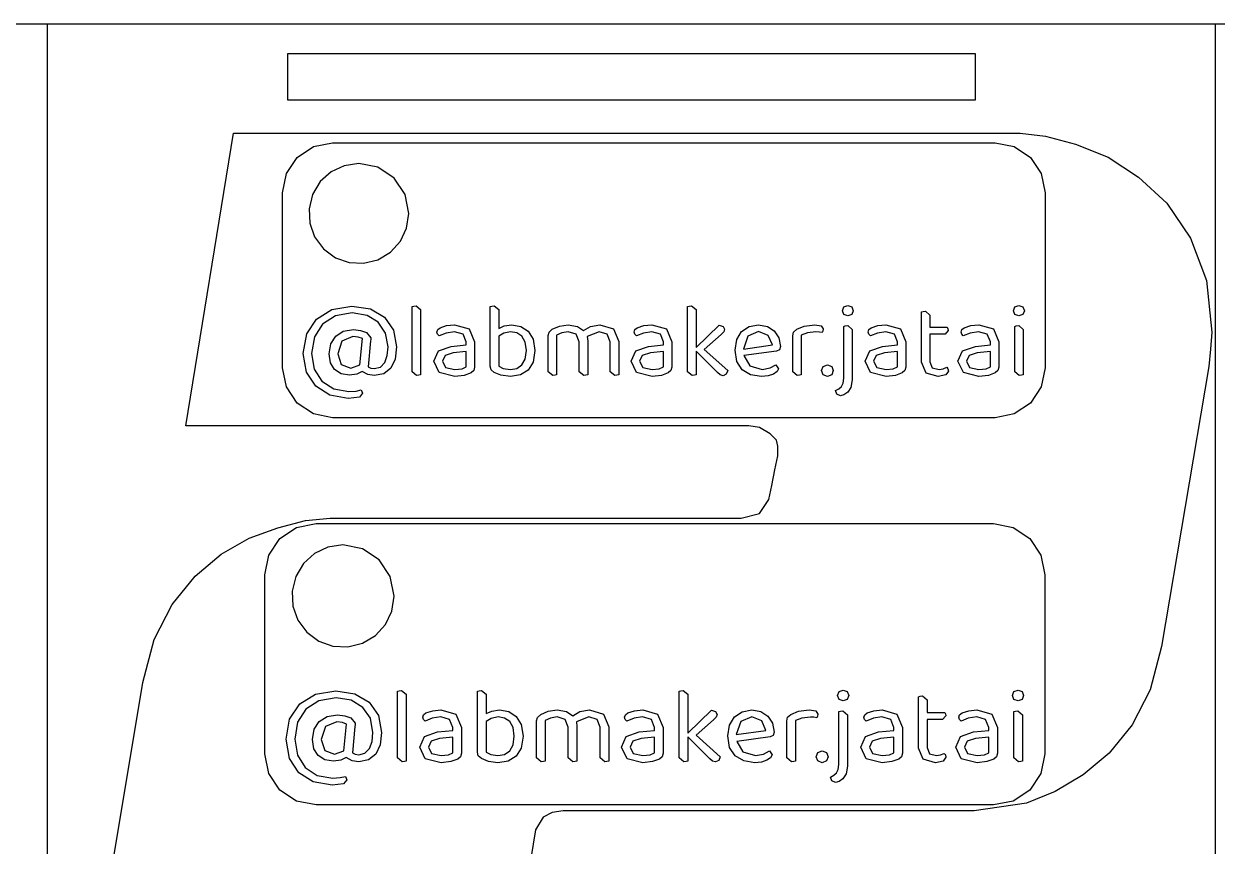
# Model space of a CAD drawing. Header units: millimetres. Extents: x 2 to 202, y 80 to 150.
# Drawn here: x 50.6 to 101.6, y 114.8 to 149.9 of the extents above; entities that cross this region are included whole.
import ezdxf

# ---------------------------------------------------------------- set-up
doc = ezdxf.new("R2010")
doc.units = ezdxf.units.MM
doc.layers.get('0').update_dxf_attribs({"linetype": 'CONTINUOUS', "lineweight": 25})
doc.layers.add('Layer 1', color=7, linetype='CONTINUOUS')

msp = doc.modelspace()

# ---------------------------------------------------------------- linework, layer by layer
at = {"color": 1, "linetype": 'CONTINUOUS'}
for points in [[(51.577374, 149.94823), (51.577375, 79.94823), (1.577375, 79.94823), (1.577375, 149.94823), (51.577374, 149.94823), (101.57737, 149.94823), (151.57737, 149.94823)], [(101.57737, 79.94823), (101.57737, 149.94823)]]:
    msp.add_lwpolyline(points, dxfattribs=at)
at = {"layer": 'Layer 1'}
for p, q in [((57.511536, 132.747639), (59.546103, 145.267602)), ((59.546103, 145.267602), (93.214901, 145.267602)), ((93.214901, 145.267602), (94.297815, 145.150435)), ((94.297815, 145.150435), (95.577623, 144.798937)), ((62.274171, 144.238759), (62.968301, 144.702562)), ((62.968301, 144.702562), (63.787083, 144.865427)), ((63.787083, 144.865427), (92.136518, 144.865427)), ((63.787083, 144.865427), (63.787083, 144.865427)), ((92.136518, 144.865427), (92.9553, 144.702562)), ((92.9553, 144.702562), (93.649429, 144.238759)), ((95.577623, 144.798937), (96.972287, 144.246585)), ((61.810369, 143.544629), (62.274171, 144.238759)), ((93.649429, 144.238759), (94.113232, 143.544629)), ((96.972287, 144.246585), (98.268503, 143.392952)), ((61.647503, 142.725847), (61.810369, 143.544629)), ((63.721793, 143.614831), (63.260644, 143.198284)), ((64.283107, 143.881471), (63.721793, 143.614831)), ((64.91048, 143.975416), (64.283107, 143.881471)), ((65.729262, 143.81255), (64.91048, 143.975416)), ((64.91048, 143.975416), (64.91048, 143.975416)), ((66.423391, 143.348747), (65.729262, 143.81255)), ((94.113232, 143.544629), (94.276098, 142.725847)), ((63.260644, 143.198284), (62.933766, 142.654617)), ((66.887194, 142.654617), (66.423391, 143.348747)), ((98.268503, 143.392952), (99.482679, 142.271516)), ((61.647503, 135.237317), (61.647503, 142.725847)), ((62.933766, 142.654617), (62.780473, 142.039049)), ((67.05006, 141.835836), (66.887194, 142.654617)), ((94.276098, 142.725847), (94.276098, 135.237317)), ((62.780473, 142.039049), (62.812011, 141.418424)), ((99.482679, 142.271516), (100.499967, 140.781844)), ((66.956116, 141.208462), (67.05006, 141.835836)), ((62.812011, 141.418424), (63.020377, 140.832972)), ((66.689476, 140.647149), (66.956116, 141.208462)), ((63.020377, 140.832972), (63.397568, 140.322924)), ((66.272928, 140.186), (66.689476, 140.647149)), ((100.499967, 140.781844), (101.189092, 138.974146)), ((63.397568, 140.322924), (63.907617, 139.945733)), ((63.907617, 139.945733), (64.493069, 139.737367)), ((65.729262, 139.859121), (66.272928, 140.186)), ((64.493069, 139.737367), (65.113694, 139.705829)), ((65.113694, 139.705829), (65.729262, 139.859121)), ((101.189092, 138.974146), (101.4188, 136.764742)), ((63.7573, 137.733565), (64.617764, 137.878479)), ((64.617764, 137.878479), (65.414832, 137.751677)), ((67.190149, 137.860368), (67.258081, 137.878447)), ((67.258081, 137.878447), (67.357678, 137.892033)), ((67.357678, 137.892033), (67.552412, 137.728997)), ((70.537094, 137.860293), (70.605026, 137.878372)), ((70.605026, 137.878372), (70.709223, 137.891958)), ((70.709223, 137.891958), (70.899432, 137.728922)), ((78.979064, 137.860368), (79.046995, 137.878447)), ((79.046995, 137.878447), (79.151193, 137.892033)), ((79.151193, 137.892033), (79.341401, 137.728997)), ((85.668054, 137.837688), (85.84014, 137.90562)), ((85.84014, 137.90562), (86.007712, 137.837688)), ((92.987065, 137.837688), (93.159162, 137.90562)), ((93.159162, 137.90562), (93.326723, 137.837688)), ((63.100631, 137.321439), (63.7573, 137.733565)), ((63.906782, 137.457271), (63.358803, 137.104026)), ((64.622332, 137.584073), (63.906782, 137.457271)), ((65.26089, 137.475382), (64.622332, 137.584073)), ((65.745472, 137.181008), (65.26089, 137.475382)), ((65.414832, 137.751677), (66.012631, 137.398432)), ((66.012631, 137.398432), (66.393048, 136.845918)), ((67.190149, 135.066108), (67.190149, 137.860368)), ((67.552412, 137.728997), (67.552412, 134.934738)), ((70.537094, 135.306062), (70.537094, 137.860293)), ((70.899432, 137.728922), (70.899432, 136.918268)), ((78.979064, 135.066108), (78.979064, 137.860368)), ((79.341401, 137.728997), (79.341401, 136.098637)), ((85.604615, 137.679177), (85.668054, 137.837688)), ((85.668054, 137.516141), (85.604615, 137.679177)), ((85.604615, 137.679177), (85.604615, 137.679177)), ((85.84014, 137.452703), (85.668054, 137.516141)), ((86.007712, 137.516141), (85.84014, 137.452703)), ((86.007712, 137.837688), (86.071151, 137.679177)), ((86.071151, 137.679177), (86.007712, 137.516141)), ((88.987858, 137.624832), (89.05579, 137.642911)), ((88.987858, 135.473666), (88.987858, 137.624832)), ((89.05579, 137.642911), (89.159988, 137.656498)), ((89.159988, 137.656498), (89.350196, 137.493462)), ((89.350196, 137.493462), (89.350196, 136.972656)), ((92.923626, 137.679177), (92.987065, 137.837688)), ((92.987065, 137.516141), (92.923626, 137.679177)), ((92.923626, 137.679177), (92.923626, 137.679177)), ((93.159162, 137.452703), (92.987065, 137.516141)), ((93.326723, 137.516141), (93.159162, 137.452703)), ((93.326723, 137.837688), (93.390162, 137.679177)), ((93.390162, 137.679177), (93.326723, 137.516141)), ((62.679454, 136.682882), (63.100631, 137.321439)), ((63.358803, 137.104026), (63.014619, 136.556037)), ((64.246333, 136.796034), (64.67657, 136.868458)), ((64.67657, 136.868458), (64.984531, 136.832192)), ((66.057958, 136.723609), (65.745472, 137.181008)), ((68.254622, 136.764411), (68.286288, 136.868608)), ((68.286288, 136.868608), (68.385885, 136.945633)), ((68.385885, 136.945633), (68.666673, 137.040737)), ((68.666673, 137.040737), (69.010857, 137.077003)), ((69.010857, 137.077003), (69.010931, 137.076853)), ((69.010931, 137.076853), (69.635903, 136.900231)), ((69.635903, 136.900231), (69.86687, 136.343191)), ((70.899432, 136.918268), (71.134925, 137.026958)), ((71.134925, 137.026958), (71.460997, 137.076811)), ((71.460997, 137.076853), (71.850475, 137.008922)), ((71.460997, 137.076811), (71.460997, 137.076853)), ((71.850475, 137.008922), (72.162961, 136.805127)), ((73.050705, 136.759982), (73.186568, 136.886784)), ((73.186568, 136.886784), (73.494518, 137.018122)), ((73.494518, 137.018122), (73.874935, 137.07696)), ((73.874935, 137.07696), (74.268939, 137.009029)), ((74.268939, 137.009029), (74.531615, 136.832406)), ((74.531615, 136.832406), (74.825978, 137.004503)), ((74.825978, 137.004503), (75.229043, 137.076928)), ((75.229043, 137.076928), (75.813255, 136.900306)), ((75.813255, 136.900306), (76.030637, 136.365903)), ((76.696517, 136.7644), (76.728183, 136.868597)), ((76.728183, 136.868597), (76.82778, 136.945622)), ((76.82778, 136.945622), (77.108557, 137.040727)), ((77.108557, 137.040727), (77.452741, 137.076992)), ((77.452741, 137.076992), (77.452816, 137.076853)), ((77.452816, 137.076853), (78.077787, 136.900231)), ((78.077787, 136.900231), (78.308755, 136.343191)), ((79.341401, 136.098637), (80.333204, 137.058731)), ((80.333204, 137.058731), (80.500765, 137.004386)), ((80.500765, 137.004386), (80.564203, 136.882109)), ((80.564203, 136.882109), (80.523444, 136.768893)), ((81.293212, 136.787047), (81.614759, 136.999893)), ((81.614759, 136.999893), (82.017813, 137.076918)), ((82.017813, 137.076918), (82.393705, 137.008986)), ((82.393705, 137.008986), (82.688068, 136.814252)), ((83.516909, 136.7644), (83.648248, 136.886677)), ((83.648248, 136.886677), (83.965258, 137.018015)), ((83.965258, 137.018015), (84.422669, 137.076853)), ((84.422669, 137.076853), (84.69439, 137.031566)), ((84.69439, 137.031566), (84.784964, 136.895706)), ((84.784964, 136.895706), (84.771377, 136.809695)), ((85.658961, 137.008954), (85.726892, 137.027033)), ((85.658961, 134.789856), (85.658961, 137.008954)), ((85.726892, 137.027033), (85.83109, 137.04062)), ((85.83109, 137.04062), (86.021299, 136.873058)), ((86.021299, 136.873058), (86.021299, 134.721893)), ((86.70988, 136.7644), (86.741545, 136.868597)), ((86.741545, 136.868597), (86.841143, 136.945622)), ((86.841143, 136.945622), (87.121931, 137.040727)), ((87.121931, 137.040727), (87.466114, 137.076992)), ((87.466114, 137.076992), (87.466189, 137.076853)), ((87.466189, 137.076853), (88.09116, 136.900231)), ((88.09116, 136.900231), (88.322128, 136.343191)), ((89.350196, 136.972656), (90.092909, 136.972656)), ((90.092909, 136.972656), (90.120081, 136.909217)), ((90.120081, 136.909217), (90.133668, 136.827699)), ((90.681881, 136.7644), (90.713547, 136.868597)), ((90.713547, 136.868597), (90.813145, 136.945622)), ((90.813145, 136.945622), (91.093932, 137.040727)), ((91.093932, 137.040727), (91.438116, 137.076992)), ((91.438116, 137.076992), (91.43818, 137.076853)), ((91.43818, 137.076853), (92.063152, 136.900231)), ((92.063152, 136.900231), (92.294119, 136.343191)), ((92.978004, 137.008954), (93.045936, 137.027033)), ((92.978004, 135.066108), (92.978004, 137.008954)), ((93.045936, 137.027033), (93.150133, 137.04062)), ((93.150133, 137.04062), (93.340342, 136.873058)), ((93.340342, 136.873058), (93.340267, 134.934738)), ((62.53453, 135.84959), (62.679454, 136.682882)), ((63.014619, 136.556037), (62.892342, 135.849558)), ((63.707415, 136.266167), (63.920261, 136.592239)), ((63.920261, 136.592239), (64.246333, 136.796034)), ((64.183001, 136.374857), (64.006379, 135.831404)), ((64.653998, 136.569591), (64.183001, 136.374857)), ((64.889491, 136.542418), (64.653998, 136.569591)), ((65.066113, 136.48358), (64.889491, 136.542418)), ((64.952897, 135.36045), (65.066113, 136.48358)), ((64.984531, 136.832192), (65.238135, 136.741581)), ((65.238135, 136.741581), (65.423819, 136.519664)), ((65.41526, 136.383801), (65.306142, 135.283457)), ((65.419539, 136.451732), (65.41526, 136.383801)), ((65.423819, 136.519664), (65.419539, 136.451732)), ((66.166649, 136.13486), (66.057958, 136.723609)), ((66.393048, 136.845918), (66.524386, 136.130378)), ((68.281795, 136.673799), (68.254622, 136.764411)), ((68.349726, 136.601375), (68.281795, 136.673799)), ((68.648626, 136.723652), (68.349726, 136.601375)), ((69.006396, 136.777997), (68.648626, 136.723652)), ((69.373227, 136.673799), (69.006396, 136.777997)), ((69.50909, 136.343202), (69.373227, 136.673799)), ((69.50909, 136.216389), (69.50909, 136.343202)), ((69.86687, 136.343191), (69.86687, 135.269871)), ((71.116813, 136.719116), (70.899432, 136.587777)), ((70.899432, 136.587777), (70.899432, 135.306137)), ((71.406651, 136.777954), (71.116813, 136.719116)), ((71.673853, 136.728177), (71.406651, 136.778029)), ((71.406651, 136.778029), (71.406651, 136.777954)), ((71.891234, 136.583252), (71.673853, 136.728177)), ((72.031623, 136.334173), (71.891234, 136.583252)), ((72.162961, 136.805127), (72.371281, 136.460932)), ((72.371281, 136.460932), (72.448306, 135.971824)), ((73.014439, 136.610532), (73.050705, 136.759982)), ((73.014439, 135.066215), (73.014439, 136.610532)), ((73.594083, 136.732809), (73.376702, 136.628611)), ((73.376702, 136.628611), (73.376702, 134.934845)), ((73.870335, 136.778061), (73.594083, 136.732809)), ((74.214518, 136.673863), (73.870335, 136.778061)), ((74.341331, 136.347791), (74.214518, 136.673863)), ((74.341331, 135.066151), (74.341331, 136.347791)), ((75.201763, 136.777986), (74.676422, 136.569666)), ((74.676422, 136.569666), (74.703594, 136.374932)), ((74.703594, 136.374932), (74.703594, 134.934781)), ((75.541422, 136.673789), (75.201763, 136.777986)), ((75.668224, 136.347717), (75.541422, 136.673789)), ((75.668363, 136.347824), (75.668224, 136.347717)), ((75.668363, 135.066183), (75.668363, 136.347824)), ((76.030637, 136.365903), (76.030637, 134.934813)), ((76.723689, 136.673789), (76.696517, 136.7644)), ((76.791621, 136.601364), (76.723689, 136.673789)), ((77.09052, 136.723641), (76.791621, 136.601364)), ((77.44829, 136.777986), (77.09052, 136.723641)), ((77.815121, 136.673789), (77.44829, 136.777986)), ((77.950985, 136.343191), (77.815121, 136.673789)), ((77.950985, 136.216389), (77.950985, 136.343191)), ((78.308755, 136.343191), (78.308755, 135.269871)), ((80.414754, 136.660202), (79.685617, 136.021645)), ((80.523444, 136.768893), (80.414754, 136.660202)), ((81.012467, 135.985454), (81.084892, 136.442864)), ((81.084892, 136.442864), (81.293212, 136.787047)), ((81.555888, 136.587745), (81.365679, 136.039767)), ((82.013298, 136.782479), (81.555888, 136.587745)), ((82.434475, 136.619443), (82.013298, 136.782479)), ((82.013298, 136.782479), (82.013298, 136.782479)), ((82.611097, 136.211853), (82.434475, 136.619443)), ((82.688068, 136.814252), (82.882813, 136.519878)), ((82.882813, 136.519878), (82.955238, 136.148522)), ((83.480644, 136.601364), (83.516909, 136.7644)), ((83.480644, 135.066108), (83.480644, 136.601364)), ((83.842939, 136.628044), (83.842917, 134.934738)), ((84.105604, 136.727642), (83.842939, 136.628044)), ((84.472435, 136.772894), (84.105604, 136.727642)), ((84.61736, 136.764336), (84.472435, 136.772894)), ((84.735111, 136.746256), (84.61736, 136.764336)), ((84.771377, 136.809695), (84.735111, 136.746256)), ((86.737052, 136.673789), (86.70988, 136.7644)), ((86.804984, 136.601364), (86.737052, 136.673789)), ((87.103883, 136.723641), (86.804984, 136.601364)), ((87.461664, 136.777986), (87.103883, 136.723641)), ((87.828495, 136.673789), (87.461664, 136.777986)), ((87.964358, 136.343191), (87.828495, 136.673789)), ((87.964358, 136.216389), (87.964358, 136.343191)), ((88.322128, 136.343191), (88.322128, 135.269871)), ((89.997804, 136.673714), (89.349982, 136.673714)), ((89.349982, 136.673714), (89.349982, 135.496239)), ((90.133668, 136.827699), (89.997804, 136.673714)), ((90.709054, 136.673789), (90.681881, 136.7644)), ((90.776986, 136.601364), (90.709054, 136.673789)), ((91.075885, 136.723641), (90.776986, 136.601364)), ((91.433655, 136.777986), (91.075885, 136.723641)), ((91.800486, 136.673789), (91.433655, 136.777986)), ((91.936349, 136.343191), (91.800486, 136.673789)), ((91.936349, 136.216389), (91.936349, 136.343191)), ((92.294119, 136.343191), (92.294119, 135.269871)), ((101.4188, 136.764742), (101.353157, 136.028273)), ((62.670393, 135.047997), (62.53453, 135.84959)), ((62.892342, 135.849558), (63.005558, 135.174767)), ((63.634991, 135.831404), (63.707415, 136.266167)), ((63.698429, 135.446461), (63.634991, 135.831404)), ((64.006379, 135.831436), (64.151303, 135.378562)), ((64.006379, 135.831404), (64.006379, 135.831436)), ((66.130383, 135.758979), (66.166649, 136.13486)), ((66.524386, 136.130378), (66.464379, 135.608433)), ((68.123284, 135.514382), (68.318029, 135.962731)), ((68.318029, 135.962731), (68.866007, 136.152951)), ((68.947279, 135.872302), (68.59856, 135.763611)), ((68.866007, 136.152951), (69.50909, 136.216389)), ((69.508844, 135.93114), (68.947279, 135.872302)), ((69.508844, 135.274471), (69.508844, 135.93114)), ((72.081475, 135.971867), (72.031623, 136.334173)), ((72.031623, 135.609562), (72.081475, 135.971867)), ((72.448306, 135.971824), (72.371281, 135.478191)), ((76.565179, 135.514393), (76.759923, 135.962742)), ((76.759923, 135.962742), (77.307902, 136.152951)), ((77.389163, 135.872302), (77.040444, 135.763611)), ((77.307902, 136.152951), (77.950985, 136.216389)), ((77.950728, 135.93114), (77.389163, 135.872302)), ((77.950728, 135.274471), (77.950728, 135.93114)), ((80.2562, 135.02981), (79.341391, 135.949156)), ((79.341391, 135.949156), (79.341391, 134.934706)), ((79.685617, 136.021645), (80.695531, 135.115896)), ((81.088326, 135.503141), (81.012467, 135.985454)), ((81.365679, 136.039767), (82.611097, 136.211853)), ((82.783173, 135.953756), (81.388327, 135.758979)), ((82.909986, 136.003608), (82.783173, 135.953756)), ((82.955238, 136.148522), (82.909986, 136.003608)), ((86.578552, 135.514393), (86.773286, 135.962742)), ((86.773286, 135.962742), (87.321265, 136.152951)), ((87.402537, 135.872302), (87.053828, 135.763611)), ((87.321265, 136.152951), (87.964358, 136.216389)), ((87.964112, 135.93114), (87.402537, 135.872302)), ((87.964112, 135.274471), (87.964112, 135.93114)), ((90.550543, 135.514393), (90.745277, 135.962742)), ((90.745277, 135.962742), (91.293266, 136.152951)), ((91.374528, 135.872302), (91.025808, 135.763611)), ((91.293266, 136.152951), (91.936349, 136.216389)), ((91.936093, 135.93114), (91.374528, 135.872302)), ((91.936093, 135.274471), (91.936093, 135.93114)), ((101.353157, 136.028273), (101.287514, 135.291804)), ((63.875052, 135.161148), (63.698429, 135.446461)), ((64.151303, 135.378562), (64.563419, 135.224587)), ((64.563419, 135.224587), (64.952897, 135.36045)), ((65.831484, 135.269871), (66.017156, 135.46008)), ((66.017156, 135.46008), (66.130383, 135.758979)), ((66.464379, 135.608433), (66.284358, 135.220094)), ((68.354252, 135.02981), (68.123284, 135.514382)), ((68.59856, 135.763611), (68.485344, 135.519057)), ((68.485344, 135.519057), (68.616671, 135.251867)), ((71.673853, 135.211033), (71.891234, 135.360482)), ((71.891234, 135.360482), (72.031623, 135.609562)), ((72.371281, 135.478191), (72.1539, 135.134008)), ((76.796146, 135.02981), (76.565179, 135.514393)), ((77.040444, 135.763611), (76.927228, 135.519057)), ((76.927228, 135.519057), (77.058566, 135.251867)), ((81.315902, 135.152162), (81.088326, 135.503141)), ((81.388327, 135.758979), (81.644202, 135.314024)), ((82.511457, 135.229144), (82.756011, 135.365008)), ((82.756011, 135.365008), (82.864701, 135.192921)), ((84.780406, 135.297044), (84.96609, 135.369469)), ((84.96609, 135.369469), (85.147237, 135.297044)), ((86.80952, 135.02981), (86.578552, 135.514393)), ((87.053828, 135.763611), (86.940601, 135.519057)), ((86.940601, 135.519057), (87.071939, 135.251867)), ((89.182592, 135.007206), (88.987858, 135.473666)), ((89.349982, 135.496239), (89.44958, 135.238098)), ((90.781511, 135.02981), (90.550543, 135.514393)), ((91.025808, 135.763611), (90.912592, 135.519057)), ((90.912592, 135.519057), (91.04392, 135.251867)), ((61.810369, 134.418536), (61.647503, 135.237317)), ((63.064397, 134.445673), (62.670393, 135.047997)), ((63.005558, 135.174767), (63.33163, 134.663011)), ((64.151303, 134.984526), (63.875052, 135.161148)), ((64.513609, 134.925688), (64.151303, 134.984526)), ((64.826095, 134.966447), (64.513609, 134.925688)), ((65.052527, 135.079662), (64.826095, 134.966447)), ((65.292555, 134.948324), (65.052527, 135.079662)), ((65.573343, 134.903072), (65.292555, 134.948324)), ((65.306142, 135.283457), (65.419358, 135.224619)), ((65.419358, 135.224619), (65.573343, 135.201939)), ((65.573343, 135.201939), (65.831484, 135.269871)), ((65.98659, 134.982328), (65.573343, 134.903072)), ((66.284358, 135.220094), (65.98659, 134.982328)), ((67.384883, 134.903072), (67.190149, 135.066108)), ((67.48448, 134.916659), (67.384883, 134.903072)), ((67.552412, 134.934738), (67.48448, 134.916659)), ((69.015457, 134.862249), (68.354252, 135.02981)), ((68.616671, 135.251867), (69.015211, 135.161255)), ((69.015211, 135.16118), (69.327696, 135.197446)), ((69.015211, 135.161255), (69.015211, 135.16118)), ((69.423047, 134.912101), (69.015457, 134.862249)), ((69.327696, 135.197446), (69.508844, 135.274471)), ((69.712885, 135.020792), (69.423047, 134.912101)), ((69.826111, 135.115896), (69.712885, 135.020792)), ((69.86687, 135.269871), (69.826111, 135.115896)), ((70.57336, 135.152087), (70.537094, 135.306062)), ((70.704698, 135.038871), (70.57336, 135.152087)), ((70.994536, 134.92112), (70.704698, 135.038871)), ((70.899432, 135.306137), (71.094166, 135.211033)), ((71.39759, 134.866774), (70.994536, 134.92112)), ((71.094166, 135.211033), (71.39759, 135.165781)), ((71.39759, 135.165781), (71.673853, 135.211033)), ((71.823302, 134.930213), (71.39759, 134.866774)), ((72.1539, 135.134008), (71.823302, 134.930213)), ((73.209173, 134.903179), (73.014439, 135.066215)), ((73.30877, 134.916766), (73.209173, 134.903179)), ((73.376702, 134.934845), (73.30877, 134.916766)), ((74.536065, 134.903115), (74.341331, 135.066151)), ((74.63117, 134.916701), (74.536065, 134.903115)), ((74.703594, 134.934781), (74.63117, 134.916701)), ((75.863108, 134.903147), (75.668363, 135.066183)), ((75.958212, 134.916733), (75.863108, 134.903147)), ((76.030637, 134.934813), (75.958212, 134.916733)), ((77.457351, 134.862249), (76.796146, 135.02981)), ((77.058566, 135.251867), (77.457095, 135.161255)), ((77.457095, 135.16118), (77.76958, 135.197446)), ((77.457095, 135.161255), (77.457095, 135.16118)), ((77.864941, 134.912101), (77.457351, 134.862249)), ((77.76958, 135.197446), (77.950728, 135.274471)), ((78.15478, 135.020792), (77.864941, 134.912101)), ((78.267996, 135.115896), (78.15478, 135.020792)), ((78.308755, 135.269871), (78.267996, 135.115896)), ((79.173797, 134.903072), (78.979064, 135.066108)), ((79.273395, 134.916659), (79.173797, 134.903072)), ((79.341327, 134.934738), (79.273395, 134.916659)), ((79.341391, 134.934706), (79.341327, 134.934738)), ((80.369416, 134.930213), (80.2562, 135.02981)), ((80.496229, 134.898547), (80.369416, 134.930213)), ((80.632092, 134.957385), (80.496229, 134.898547)), ((80.695531, 135.115896), (80.632092, 134.957385)), ((81.6782, 134.938177), (81.315902, 135.152162)), ((81.644202, 135.314024), (82.167273, 135.165706)), ((82.149194, 134.866849), (81.6782, 134.938177)), ((82.425446, 134.894022), (82.149194, 134.866849)), ((82.167273, 135.165706), (82.511457, 135.229144)), ((82.651888, 134.966447), (82.425446, 134.894022)), ((82.805863, 135.070644), (82.651888, 134.966447)), ((82.864701, 135.192921), (82.805863, 135.070644)), ((83.675388, 134.903072), (83.480644, 135.066108)), ((83.774986, 134.916659), (83.675388, 134.903072)), ((83.842917, 134.934738), (83.774986, 134.916659)), ((84.716968, 135.115896), (84.780406, 135.297044)), ((84.780406, 134.939274), (84.716968, 135.115896)), ((84.716968, 135.115896), (84.716968, 135.115896)), ((84.96609, 134.866849), (84.780406, 134.939274)), ((85.147237, 134.939274), (84.96609, 134.866849)), ((85.147237, 135.297044), (85.210676, 135.115896)), ((85.210676, 135.115896), (85.147237, 134.939274)), ((87.470714, 134.862249), (86.80952, 135.02981)), ((87.071939, 135.251867), (87.470468, 135.161255)), ((87.470468, 135.16118), (87.782954, 135.197446)), ((87.470468, 135.161255), (87.470468, 135.16118)), ((87.878304, 134.912101), (87.470714, 134.862249)), ((87.782954, 135.197446), (87.964112, 135.274471)), ((88.168153, 135.020792), (87.878304, 134.912101)), ((88.281369, 135.115896), (88.168153, 135.020792)), ((88.322128, 135.269871), (88.281369, 135.115896)), ((89.698873, 134.866806), (89.182592, 135.007206)), ((89.44958, 135.238098), (89.739418, 135.165674)), ((90.024806, 134.930213), (89.698734, 134.866774)), ((89.698734, 134.866774), (89.698873, 134.866806)), ((89.739418, 135.165674), (89.911515, 135.192846)), ((89.911515, 135.192846), (90.070026, 135.256285)), ((90.142558, 135.093249), (90.024806, 134.930213)), ((90.070026, 135.256285), (90.119878, 135.188353)), ((90.119878, 135.188353), (90.142558, 135.093249)), ((91.442716, 134.862249), (90.781511, 135.02981)), ((91.04392, 135.251867), (91.442459, 135.161255)), ((91.442459, 135.16118), (91.754945, 135.197446)), ((91.442459, 135.161255), (91.442459, 135.16118)), ((91.850306, 134.912101), (91.442716, 134.862249)), ((91.754945, 135.197446), (91.936093, 135.274471)), ((92.140144, 135.020792), (91.850306, 134.912101)), ((92.25336, 135.115896), (92.140144, 135.020792)), ((92.294119, 135.269871), (92.25336, 135.115896)), ((93.172738, 134.903072), (92.978004, 135.066108)), ((93.272335, 134.916659), (93.172738, 134.903072)), ((93.340267, 134.934738), (93.272335, 134.916659)), ((94.276098, 135.237317), (94.113232, 134.418536)), ((101.287514, 135.291804), (99.252948, 123.307459)), ((62.274171, 133.724406), (61.810369, 134.418536)), ((63.671257, 134.06072), (63.064397, 134.445673)), ((63.33163, 134.663011), (63.834325, 134.336939)), ((63.834325, 134.336939), (64.486469, 134.219198)), ((85.310241, 134.264482), (85.455166, 134.341507)), ((85.455166, 134.341507), (85.563856, 134.436612)), ((85.563856, 134.436612), (85.631788, 134.577)), ((85.631788, 134.577), (85.658961, 134.789856)), ((85.966953, 134.395821), (85.83109, 134.18749)), ((86.021299, 134.721893), (85.966953, 134.395821)), ((94.113232, 134.418536), (93.649429, 133.724406)), ((64.459264, 133.924856), (63.671257, 134.06072)), ((64.934786, 133.983695), (64.459264, 133.924856)), ((64.486469, 134.219198), (64.789893, 134.241878)), ((64.789893, 134.241878), (65.01181, 134.28713)), ((65.070649, 134.146731), (64.934786, 133.983695)), ((65.01181, 134.28713), (65.070649, 134.146731)), ((85.360093, 134.11054), (85.310241, 134.264515)), ((85.310241, 134.264515), (85.310241, 134.264482)), ((85.518604, 134.042608), (85.360093, 134.11054)), ((85.668054, 134.074274), (85.518604, 134.042608)), ((85.83109, 134.18749), (85.668054, 134.074274)), ((62.968301, 133.260603), (62.274171, 133.724406)), ((93.649429, 133.724406), (92.9553, 133.260603)), ((63.787083, 133.097737), (62.968301, 133.260603)), ((92.136518, 133.097737), (63.787083, 133.097737)), ((92.9553, 133.260603), (92.136518, 133.097737)), ((81.598179, 132.747639), (57.511536, 132.747639)), ((82.057598, 132.680675), (81.598179, 132.747639)), ((82.517015, 132.412861), (82.057598, 132.680675)), ((82.779541, 132.145057), (82.517015, 132.412861)), ((82.845174, 131.877253), (82.779541, 132.145057)), ((82.845174, 131.475541), (82.845174, 131.877253)), ((82.713912, 130.872979), (82.845174, 131.475541)), ((82.582648, 130.203464), (82.713912, 130.872979)), ((82.451386, 129.600892), (82.582648, 130.203464)), ((82.0576, 128.99833), (82.451386, 129.600892)), ((61.449407, 128.395768), (62.630768, 128.697052)), ((62.630768, 128.697052), (63.680867, 128.79748)), ((63.680867, 128.79748), (81.270025, 128.79748)), ((81.270025, 128.79748), (82.0576, 128.99833)), ((60.218822, 127.943844), (61.449407, 128.395768)), ((61.534134, 127.928828), (62.24407, 128.403192)), ((62.24407, 128.403192), (63.081496, 128.569766)), ((63.081496, 128.569766), (92.076471, 128.569766)), ((63.081496, 128.569766), (63.081496, 128.569766)), ((92.076471, 128.569766), (92.913897, 128.403192)), ((92.913897, 128.403192), (93.623833, 127.928828)), ((59.021053, 127.257588), (60.218822, 127.943844)), ((61.05977, 127.218892), (61.534134, 127.928828)), ((64.230474, 127.659488), (63.588815, 127.563405)), ((65.0679, 127.492914), (64.230474, 127.659488)), ((64.230474, 127.659488), (64.230474, 127.659488)), ((93.623833, 127.928828), (94.098196, 127.218892)), ((57.905323, 126.320263), (59.021053, 127.257588)), ((60.893196, 126.381466), (61.05977, 127.218892)), ((63.014719, 127.290693), (62.54307, 126.86466)), ((63.588815, 127.563405), (63.014719, 127.290693)), ((65.777835, 127.01855), (65.0679, 127.492914)), ((94.098196, 127.218892), (94.264771, 126.381466)), ((62.54307, 126.86466), (62.208748, 126.308614)), ((66.252199, 126.308614), (65.777835, 127.01855)), ((56.920855, 125.115135), (57.905323, 126.320263)), ((60.893196, 118.722416), (60.893196, 126.381466)), ((62.208748, 126.308614), (62.051965, 125.679029)), ((66.418774, 125.471188), (66.252199, 126.308614)), ((94.264771, 126.381466), (94.264771, 118.722416)), ((62.051965, 125.679029), (62.084221, 125.044272)), ((56.149689, 123.608725), (56.920855, 125.115135)), ((66.32269, 124.829529), (66.418774, 125.471188)), ((62.084221, 125.044272), (62.297332, 124.445489)), ((66.049979, 124.255434), (66.32269, 124.829529)), ((62.297332, 124.445489), (62.683112, 123.923826)), ((65.623946, 123.783784), (66.049979, 124.255434)), ((55.673863, 121.767558), (56.149689, 123.608725)), ((62.683112, 123.923826), (63.204774, 123.538046)), ((65.0679, 123.449463), (65.623946, 123.783784)), ((63.204774, 123.538046), (63.803557, 123.324936)), ((63.803557, 123.324936), (64.438315, 123.29268)), ((64.438315, 123.29268), (65.0679, 123.449463)), ((99.252948, 123.307459), (98.777124, 121.466292)), ((51.735992, 98.267524), (55.673863, 121.767558)), ((62.379413, 120.853995), (63.051035, 121.275506)), ((63.051035, 121.275506), (63.931092, 121.423719)), ((63.935764, 121.122609), (63.20392, 120.99292)), ((63.931092, 121.423719), (64.746311, 121.29403)), ((64.588862, 121.011444), (63.935764, 121.122609)), ((64.746311, 121.29403), (65.357722, 120.932741)), ((66.562053, 121.405195), (66.631531, 121.423687)), ((66.562053, 118.547308), (66.562053, 121.405195)), ((66.631531, 121.423687), (66.733396, 121.437582)), ((66.733396, 121.437582), (66.932565, 121.270834)), ((66.932565, 121.270834), (66.932565, 118.412947)), ((69.98521, 121.405119), (70.054689, 121.42361)), ((69.98521, 118.792726), (69.98521, 121.405119)), ((70.054689, 121.42361), (70.161259, 121.437506)), ((70.161259, 121.437506), (70.355799, 121.270757)), ((70.355799, 121.270757), (70.355799, 120.441643)), ((78.61941, 121.405195), (78.688889, 121.423687)), ((78.61941, 118.547308), (78.61941, 121.405195)), ((78.688889, 121.423687), (78.795459, 121.437582)), ((78.795459, 121.437582), (78.989999, 121.270834)), ((78.989999, 121.270834), (78.989999, 119.603349)), ((85.395832, 121.219879), (85.460715, 121.381999)), ((85.460715, 121.053131), (85.395832, 121.219879)), ((85.395832, 121.219879), (85.395832, 121.219879)), ((85.460715, 121.381999), (85.63672, 121.451478)), ((85.63672, 120.988248), (85.460715, 121.053131)), ((85.63672, 121.451478), (85.808107, 121.381999)), ((85.808107, 121.053131), (85.63672, 120.988248)), ((85.808107, 121.381999), (85.87299, 121.219879)), ((85.87299, 121.219879), (85.808107, 121.053131)), ((88.856114, 121.164296), (88.925592, 121.182788)), ((88.856114, 118.964147), (88.856114, 121.164296)), ((88.925592, 121.182788), (89.032163, 121.196683)), ((89.032163, 121.196683), (89.226702, 121.029935)), ((89.226702, 121.029935), (89.226702, 120.49727)), ((92.881503, 121.219879), (92.946386, 121.381999)), ((92.946386, 121.053131), (92.881503, 121.219879)), ((92.881503, 121.219879), (92.881503, 121.219879)), ((92.946386, 121.381999), (93.122402, 121.451478)), ((93.122402, 120.988248), (92.946386, 121.053131)), ((93.122402, 121.451478), (93.293778, 121.381999)), ((93.293778, 121.053131), (93.122402, 120.988248)), ((93.293778, 121.381999), (93.358661, 121.219879)), ((93.358661, 121.219879), (93.293778, 121.053131)), ((98.777124, 121.466292), (98.005958, 119.959882)), ((61.948646, 120.200897), (62.379413, 120.853995)), ((62.643464, 120.631631), (62.291443, 120.071164)), ((63.20392, 120.99292), (62.643464, 120.631631)), ((65.08448, 120.710366), (64.588862, 121.011444)), ((65.404081, 120.242552), (65.08448, 120.710366)), ((65.357722, 120.932741), (65.746801, 120.367646)), ((67.785017, 120.469632), (68.072198, 120.566901)), ((68.072198, 120.566901), (68.424219, 120.603993)), ((68.424219, 120.603993), (68.424296, 120.60384)), ((68.424296, 120.60384), (69.063498, 120.423196)), ((70.355799, 120.441643), (70.596654, 120.552809)), ((70.596654, 120.552809), (70.930151, 120.603796)), ((70.930151, 120.60384), (71.328498, 120.534361)), ((70.930151, 120.603796), (70.930151, 120.60384)), ((71.328498, 120.534361), (71.648099, 120.325926)), ((72.695015, 120.409442), (73.009977, 120.543771)), ((73.009977, 120.543771), (73.399057, 120.603949)), ((73.399057, 120.603949), (73.802032, 120.534471)), ((73.802032, 120.534471), (74.07069, 120.353827)), ((74.07069, 120.353827), (74.371756, 120.529843)), ((74.371756, 120.529843), (74.783999, 120.603917)), ((74.783999, 120.603917), (75.381514, 120.423272)), ((76.41914, 120.469621), (76.706311, 120.566891)), ((76.706311, 120.566891), (77.058332, 120.603982)), ((77.058332, 120.603982), (77.058409, 120.60384)), ((77.058409, 120.60384), (77.697611, 120.423196)), ((78.989999, 119.603349), (80.004386, 120.585305)), ((80.004386, 120.585305), (80.175762, 120.529722)), ((80.175762, 120.529722), (80.240645, 120.404661)), ((80.986254, 120.307435), (81.315123, 120.525127)), ((81.315123, 120.525127), (81.727355, 120.603906)), ((81.727355, 120.603906), (82.111806, 120.534427)), ((82.111806, 120.534427), (82.412872, 120.335259)), ((83.394916, 120.409333), (83.719145, 120.543662)), ((83.719145, 120.543662), (84.186971, 120.60384)), ((84.186971, 120.60384), (84.46488, 120.557522)), ((84.46488, 120.557522), (84.557516, 120.418568)), ((85.451414, 120.534394), (85.520893, 120.552885)), ((85.451414, 118.264766), (85.451414, 120.534394)), ((85.520893, 120.552885), (85.627463, 120.566781)), ((85.627463, 120.566781), (85.822003, 120.395404)), ((86.660516, 120.469621), (86.947697, 120.566891)), ((86.947697, 120.566891), (87.299718, 120.603982)), ((87.299718, 120.603982), (87.299795, 120.60384)), ((87.299795, 120.60384), (87.938997, 120.423196)), ((90.722963, 120.469621), (91.010145, 120.566891)), ((91.010145, 120.566891), (91.362166, 120.603982)), ((91.362166, 120.603982), (91.362232, 120.60384)), ((91.362232, 120.60384), (92.001434, 120.423196)), ((92.937118, 120.534394), (93.006597, 120.552885)), ((92.937118, 118.547308), (92.937118, 120.534394)), ((93.006597, 120.552885), (93.113167, 120.566781)), ((93.113167, 120.566781), (93.307707, 120.395404)), ((61.800421, 119.348631), (61.948646, 120.200897)), ((62.291443, 120.071164), (62.166382, 119.348598)), ((63.000014, 119.774693), (63.217706, 120.10819)), ((63.217706, 120.10819), (63.551203, 120.316626)), ((63.968151, 120.085027), (63.48643, 119.885859)), ((63.551203, 120.316626), (63.991238, 120.3907)), ((64.209006, 120.057235), (63.968151, 120.085027)), ((63.991238, 120.3907), (64.306211, 120.353608)), ((64.389651, 119.997057), (64.209006, 120.057235)), ((64.306211, 120.353608), (64.56559, 120.260933)), ((64.56559, 120.260933), (64.755501, 120.033963)), ((64.755501, 120.033963), (64.751125, 119.964484)), ((65.515246, 119.640397), (65.404081, 120.242552)), ((65.746801, 120.367646), (65.88113, 119.635813)), ((67.650765, 120.284283), (67.683151, 120.390853)), ((67.678556, 120.191608), (67.650765, 120.284283)), ((67.748035, 120.117534), (67.678556, 120.191608)), ((67.683151, 120.390853), (67.785017, 120.469632)), ((68.05374, 120.242595), (67.748035, 120.117534)), ((68.419657, 120.298178), (68.05374, 120.242595)), ((68.794841, 120.191608), (68.419657, 120.298178)), ((68.933798, 119.853483), (68.794841, 120.191608)), ((69.063498, 120.423196), (69.299725, 119.853472)), ((70.57813, 120.237956), (70.355799, 120.103627)), ((70.355799, 120.103627), (70.355799, 118.792803)), ((70.874568, 120.298134), (70.57813, 120.237956)), ((71.147854, 120.247224), (70.874568, 120.298211)), ((70.874568, 120.298211), (70.874568, 120.298134)), ((71.370185, 120.098999), (71.147854, 120.247224)), ((71.513771, 119.844248), (71.370185, 120.098999)), ((71.648099, 120.325926), (71.861163, 119.973894)), ((72.518966, 120.1269), (72.556058, 120.279753)), ((72.518966, 118.547418), (72.518966, 120.1269)), ((72.556058, 120.279753), (72.695015, 120.409442)), ((73.11181, 120.251961), (72.889478, 120.145391)), ((72.889478, 120.145391), (72.889478, 118.413056)), ((73.394352, 120.298244), (73.11181, 120.251961)), ((73.746373, 120.191674), (73.394352, 120.298244)), ((73.876073, 119.858177), (73.746373, 120.191674)), ((74.756098, 120.298167), (74.218794, 120.085103)), ((74.218794, 120.085103), (74.246585, 119.885935)), ((75.103491, 120.191597), (74.756098, 120.298167)), ((75.23318, 119.8581), (75.103491, 120.191597)), ((75.381514, 120.423272), (75.603846, 119.876701)), ((76.284888, 120.284272), (76.317275, 120.390842)), ((76.31268, 120.191597), (76.284888, 120.284272)), ((76.382158, 120.117523), (76.31268, 120.191597)), ((76.317275, 120.390842), (76.41914, 120.469621)), ((76.687864, 120.242584), (76.382158, 120.117523)), ((77.05378, 120.298167), (76.687864, 120.242584)), ((77.428964, 120.191597), (77.05378, 120.298167)), ((77.567921, 119.853472), (77.428964, 120.191597)), ((77.697611, 120.423196), (77.933838, 119.853472)), ((80.087793, 120.177701), (79.342053, 119.524603)), ((80.198958, 120.288867), (80.087793, 120.177701)), ((80.240645, 120.404661), (80.198958, 120.288867)), ((80.77319, 119.955414), (80.986254, 120.307435)), ((81.254911, 120.103595), (81.060372, 119.543138)), ((81.722737, 120.302763), (81.254911, 120.103595)), ((82.153504, 120.136014), (81.722737, 120.302763)), ((81.722737, 120.302763), (81.722737, 120.302763)), ((82.334148, 119.719143), (82.153504, 120.136014)), ((82.412872, 120.335259), (82.612051, 120.034182)), ((82.612051, 120.034182), (82.686125, 119.654369)), ((83.223495, 120.117523), (83.260587, 120.284272)), ((83.223495, 118.547308), (83.223495, 120.117523)), ((83.260587, 120.284272), (83.394916, 120.409333)), ((83.59404, 120.144811), (83.594018, 118.412947)), ((83.862687, 120.246677), (83.59404, 120.144811)), ((84.237871, 120.292959), (83.862687, 120.246677)), ((84.386095, 120.284206), (84.237871, 120.292959)), ((84.506528, 120.265715), (84.386095, 120.284206)), ((84.54362, 120.330598), (84.506528, 120.265715)), ((84.557516, 120.418568), (84.54362, 120.330598)), ((85.822003, 120.395404), (85.822003, 118.195255)), ((86.526264, 120.284272), (86.55865, 120.390842)), ((86.554055, 120.191597), (86.526264, 120.284272)), ((86.623534, 120.117523), (86.554055, 120.191597)), ((86.55865, 120.390842), (86.660516, 120.469621)), ((86.929239, 120.242584), (86.623534, 120.117523)), ((87.295167, 120.298167), (86.929239, 120.242584)), ((87.670351, 120.191597), (87.295167, 120.298167)), ((87.809308, 119.853472), (87.670351, 120.191597)), ((87.938997, 120.423196), (88.175224, 119.853472)), ((89.889057, 120.19152), (89.226484, 120.19152)), ((89.226484, 120.19152), (89.226484, 118.987233)), ((89.226702, 120.49727), (89.986327, 120.49727)), ((90.028014, 120.349012), (89.889057, 120.19152)), ((89.986327, 120.49727), (90.014118, 120.432387)), ((90.014118, 120.432387), (90.028014, 120.349012)), ((90.588711, 120.284272), (90.621098, 120.390842)), ((90.616503, 120.191597), (90.588711, 120.284272)), ((90.685981, 120.117523), (90.616503, 120.191597)), ((90.621098, 120.390842), (90.722963, 120.469621)), ((90.991687, 120.242584), (90.685981, 120.117523)), ((91.357603, 120.298167), (90.991687, 120.242584)), ((91.732787, 120.191597), (91.357603, 120.298167)), ((91.871744, 119.853472), (91.732787, 120.191597)), ((92.001434, 120.423196), (92.237661, 119.853472)), ((93.307707, 120.395404), (93.30763, 118.412947)), ((62.92594, 119.330031), (63.000014, 119.774693)), ((63.48643, 119.885859), (63.305786, 119.330031)), ((64.273857, 118.848353), (64.389651, 119.997057)), ((64.746748, 119.895006), (64.635145, 118.769607)), ((64.751125, 119.964484), (64.746748, 119.895006)), ((65.478155, 119.255957), (65.515246, 119.640397)), ((65.88113, 119.635813), (65.819757, 119.101982)), ((67.715615, 119.464348), (68.276071, 119.658899)), ((68.276071, 119.658899), (68.933798, 119.723782)), ((68.933798, 119.723782), (68.933798, 119.853483)), ((69.299725, 119.853472), (69.299725, 118.755711)), ((71.564758, 119.473692), (71.513771, 119.844248)), ((71.861163, 119.973894), (71.939942, 119.473649)), ((73.876073, 118.547352), (73.876073, 119.858177)), ((74.246585, 119.885935), (74.246585, 118.412991)), ((75.233323, 119.85821), (75.23318, 119.8581)), ((75.233323, 118.547385), (75.233323, 119.85821)), ((75.603846, 119.876701), (75.603846, 118.413023)), ((76.349739, 119.464359), (76.910195, 119.658899)), ((76.910195, 119.658899), (77.567921, 119.723782)), ((77.567921, 119.723782), (77.567921, 119.853472)), ((77.933838, 119.853472), (77.933838, 118.755711)), ((79.342053, 119.524603), (80.374963, 118.59823)), ((80.699116, 119.487588), (80.77319, 119.955414)), ((81.060372, 119.543138), (82.334148, 119.719143)), ((82.639843, 119.506156), (82.510142, 119.455168)), ((82.686125, 119.654369), (82.639843, 119.506156)), ((86.591114, 119.464359), (87.15157, 119.658899)), ((87.15157, 119.658899), (87.809308, 119.723782)), ((87.809308, 119.723782), (87.809308, 119.853472)), ((88.175224, 119.853472), (88.175224, 118.755711)), ((90.653551, 119.464359), (91.214018, 119.658899)), ((91.214018, 119.658899), (91.871744, 119.723782)), ((91.871744, 119.723782), (91.871744, 119.853472)), ((92.237661, 119.853472), (92.237661, 118.755711)), ((98.005958, 119.959882), (97.02149, 118.754748)), ((61.939378, 118.528784), (61.800421, 119.348631)), ((62.166382, 119.348598), (62.282175, 118.658441)), ((62.990824, 118.936323), (62.92594, 119.330031)), ((63.305786, 119.330063), (63.45401, 118.866877)), ((63.305786, 119.330031), (63.305786, 119.330063)), ((65.36235, 118.950251), (65.478155, 119.255957)), ((65.819757, 119.101982), (65.635636, 118.7048)), ((67.516436, 119.00579), (67.715615, 119.464348)), ((67.752663, 118.510184), (67.516436, 119.00579)), ((68.002534, 119.260694), (67.88674, 119.010572)), ((67.88674, 119.010572), (68.021058, 118.737297)), ((68.359194, 119.37186), (68.002534, 119.260694)), ((68.933546, 119.432038), (68.359194, 119.37186)), ((68.933546, 118.760416), (68.933546, 119.432038)), ((71.370185, 118.848386), (71.513771, 119.103137)), ((71.513771, 119.103137), (71.564758, 119.473692)), ((71.939942, 119.473649), (71.861163, 118.968775)), ((76.150559, 119.005801), (76.349739, 119.464359)), ((76.386786, 118.510184), (76.150559, 119.005801)), ((76.636647, 119.260694), (76.520853, 119.010572)), ((76.520853, 119.010572), (76.655181, 118.737297)), ((76.993307, 119.37186), (76.636647, 119.260694)), ((77.567659, 119.432038), (76.993307, 119.37186)), ((77.567659, 118.760416), (77.567659, 119.432038)), ((79.925629, 118.510184), (78.989988, 119.450464)), ((78.989988, 119.450464), (78.989988, 118.412914)), ((80.776702, 118.994293), (80.699116, 119.487588)), ((81.009461, 118.635322), (80.776702, 118.994293)), ((82.510142, 119.455168), (81.083535, 119.255957)), ((81.083535, 119.255957), (81.345236, 118.800869)), ((86.391946, 119.005801), (86.591114, 119.464359)), ((86.628173, 118.510184), (86.391946, 119.005801)), ((86.878044, 119.260694), (86.762239, 119.010572)), ((86.762239, 119.010572), (86.896568, 118.737297)), ((87.234693, 119.37186), (86.878044, 119.260694)), ((87.809056, 119.432038), (87.234693, 119.37186)), ((87.809056, 118.760416), (87.809056, 119.432038)), ((89.226484, 118.987233), (89.328349, 118.723215)), ((90.454382, 119.005801), (90.653551, 119.464359)), ((90.690609, 118.510184), (90.454382, 119.005801)), ((90.94047, 119.260694), (90.824676, 119.010572)), ((90.824676, 119.010572), (90.958993, 118.737297)), ((91.29713, 119.37186), (90.94047, 119.260694)), ((91.871482, 119.432038), (91.29713, 119.37186)), ((91.871482, 118.760416), (91.871482, 119.432038)), ((61.05977, 117.88499), (60.893196, 118.722416)), ((62.342354, 117.912745), (61.939378, 118.528784)), ((62.282175, 118.658441), (62.615672, 118.135033)), ((63.171468, 118.644513), (62.990824, 118.936323)), ((63.45401, 118.463869), (63.171468, 118.644513)), ((63.45401, 118.866877), (63.875509, 118.709396)), ((63.875509, 118.709396), (64.273857, 118.848353)), ((64.375755, 118.561171), (64.144167, 118.445377)), ((64.621249, 118.426843), (64.375755, 118.561171)), ((64.635145, 118.769607), (64.750939, 118.709429)), ((64.750939, 118.709429), (64.908431, 118.686233)), ((64.908431, 118.686233), (65.172449, 118.755711)), ((65.172449, 118.755711), (65.36235, 118.950251)), ((65.635636, 118.7048), (65.331087, 118.46162)), ((66.761221, 118.38056), (66.562053, 118.547308)), ((68.428924, 118.338807), (67.752663, 118.510184)), ((68.021058, 118.737297), (68.428672, 118.644622)), ((68.428672, 118.644546), (68.748274, 118.681637)), ((68.428672, 118.644622), (68.428672, 118.644546)), ((68.748274, 118.681637), (68.933546, 118.760416)), ((69.142233, 118.50096), (68.845795, 118.389795)), ((69.258038, 118.59823), (69.142233, 118.50096)), ((69.299725, 118.755711), (69.258038, 118.59823)), ((70.022302, 118.635245), (69.98521, 118.792726)), ((70.156631, 118.519451), (70.022302, 118.635245)), ((70.453069, 118.399018), (70.156631, 118.519451)), ((70.355799, 118.792803), (70.554967, 118.695533)), ((70.554967, 118.695533), (70.865301, 118.64925)), ((70.865301, 118.64925), (71.147854, 118.695533)), ((71.147854, 118.695533), (71.370185, 118.848386)), ((71.638832, 118.616754), (71.300707, 118.408319)), ((71.861163, 118.968775), (71.638832, 118.616754)), ((72.718134, 118.380669), (72.518966, 118.547418)), ((74.075241, 118.380604), (73.876073, 118.547352)), ((75.432502, 118.380637), (75.233323, 118.547385)), ((77.063048, 118.338807), (76.386786, 118.510184)), ((76.655181, 118.737297), (77.062785, 118.644622)), ((77.062785, 118.644546), (77.382386, 118.681637)), ((77.062785, 118.644622), (77.062785, 118.644546)), ((77.382386, 118.681637), (77.567659, 118.760416)), ((77.776357, 118.50096), (77.479919, 118.389795)), ((77.892151, 118.59823), (77.776357, 118.50096)), ((77.933838, 118.755711), (77.892151, 118.59823)), ((78.818579, 118.38056), (78.61941, 118.547308)), ((80.041423, 118.408319), (79.925629, 118.510184)), ((80.374963, 118.59823), (80.31008, 118.43611)), ((81.380008, 118.416465), (81.009461, 118.635322)), ((81.345236, 118.800869), (81.880218, 118.649174)), ((81.880218, 118.649174), (82.232239, 118.714057)), ((82.232239, 118.714057), (82.482362, 118.853014)), ((82.533349, 118.551948), (82.375868, 118.445377)), ((82.482362, 118.853014), (82.593527, 118.677009)), ((82.593527, 118.677009), (82.533349, 118.551948)), ((83.422674, 118.38056), (83.223495, 118.547308)), ((84.487972, 118.59823), (84.552855, 118.783503)), ((84.552855, 118.417586), (84.487972, 118.59823)), ((84.487972, 118.59823), (84.487972, 118.59823)), ((84.552855, 118.783503), (84.742766, 118.857577)), ((84.742766, 118.857577), (84.928039, 118.783503)), ((84.928039, 118.783503), (84.992922, 118.59823)), ((84.992922, 118.59823), (84.928039, 118.417586)), ((87.304423, 118.338807), (86.628173, 118.510184)), ((86.896568, 118.737297), (87.304171, 118.644622)), ((87.304171, 118.644546), (87.623773, 118.681637)), ((87.304171, 118.644622), (87.304171, 118.644546)), ((87.623773, 118.681637), (87.809056, 118.760416)), ((88.017743, 118.50096), (87.721294, 118.389795)), ((88.133537, 118.59823), (88.017743, 118.50096)), ((88.175224, 118.755711), (88.133537, 118.59823)), ((89.055282, 118.487065), (88.856114, 118.964147)), ((89.583319, 118.343468), (89.055282, 118.487065)), ((89.328349, 118.723215), (89.624787, 118.649141)), ((89.624787, 118.649141), (89.800803, 118.676932)), ((89.800803, 118.676932), (89.962923, 118.741815)), ((90.037106, 118.575067), (89.916673, 118.408319)), ((89.962923, 118.741815), (90.01391, 118.672337)), ((90.01391, 118.672337), (90.037106, 118.575067)), ((91.366871, 118.338807), (90.690609, 118.510184)), ((90.958993, 118.737297), (91.366608, 118.644622)), ((91.366608, 118.644546), (91.686209, 118.681637)), ((91.366608, 118.644622), (91.366608, 118.644546)), ((91.686209, 118.681637), (91.871482, 118.760416)), ((92.08018, 118.50096), (91.783742, 118.389795)), ((92.195974, 118.59823), (92.08018, 118.50096)), ((92.237661, 118.755711), (92.195974, 118.59823)), ((93.136286, 118.38056), (92.937118, 118.547308)), ((94.264771, 118.722416), (94.098196, 117.88499)), ((97.02149, 118.754748), (95.90576, 117.817429)), ((62.615672, 118.135033), (63.129813, 117.801536)), ((63.824566, 118.40369), (63.45401, 118.463869)), ((64.144167, 118.445377), (63.824566, 118.40369)), ((64.908431, 118.38056), (64.621249, 118.426843)), ((65.331087, 118.46162), (64.908431, 118.38056)), ((66.863086, 118.394456), (66.761221, 118.38056)), ((66.932565, 118.412947), (66.863086, 118.394456)), ((68.845795, 118.389795), (68.428924, 118.338807)), ((70.865301, 118.343435), (70.453069, 118.399018)), ((71.300707, 118.408319), (70.865301, 118.343435)), ((72.82, 118.394565), (72.718134, 118.380669)), ((72.889478, 118.413056), (72.82, 118.394565)), ((74.172511, 118.394499), (74.075241, 118.380604)), ((74.246585, 118.412991), (74.172511, 118.394499)), ((75.529772, 118.394532), (75.432502, 118.380637)), ((75.603846, 118.413023), (75.529772, 118.394532)), ((77.479919, 118.389795), (77.063048, 118.338807)), ((78.920444, 118.394456), (78.818579, 118.38056)), ((78.989923, 118.412947), (78.920444, 118.394456)), ((78.989988, 118.412914), (78.989923, 118.412947)), ((80.171123, 118.375932), (80.041423, 118.408319)), ((80.31008, 118.43611), (80.171123, 118.375932)), ((81.861727, 118.343512), (81.380008, 118.416465)), ((82.144269, 118.371303), (81.861727, 118.343512)), ((82.375868, 118.445377), (82.144269, 118.371303)), ((83.52454, 118.394456), (83.422674, 118.38056)), ((83.594018, 118.412947), (83.52454, 118.394456)), ((84.742766, 118.343512), (84.552855, 118.417586)), ((84.928039, 118.417586), (84.742766, 118.343512)), ((85.354144, 117.903478), (85.423623, 118.047063)), ((85.423623, 118.047063), (85.451414, 118.264766)), ((85.822003, 118.195255), (85.76642, 117.861758)), ((87.721294, 118.389795), (87.304423, 118.338807)), ((89.916673, 118.408319), (89.583176, 118.343435)), ((89.583176, 118.343435), (89.583319, 118.343468)), ((91.783742, 118.389795), (91.366871, 118.338807)), ((93.238152, 118.394456), (93.136286, 118.38056)), ((93.30763, 118.412947), (93.238152, 118.394456)), ((61.534134, 117.175054), (61.05977, 117.88499)), ((62.963032, 117.519026), (62.342354, 117.912745)), ((63.768983, 117.380069), (62.963032, 117.519026)), ((63.129813, 117.801536), (63.796807, 117.681114)), ((63.796807, 117.681114), (64.107141, 117.70431)), ((64.107141, 117.70431), (64.334112, 117.750592)), ((64.39429, 117.606996), (64.255333, 117.440247)), ((64.334112, 117.750592), (64.39429, 117.606996)), ((85.094754, 117.727429), (85.242979, 117.806208)), ((85.145742, 117.569981), (85.094754, 117.727462)), ((85.094754, 117.727462), (85.094754, 117.727429)), ((85.307862, 117.500502), (85.145742, 117.569981)), ((85.242979, 117.806208), (85.354144, 117.903478)), ((85.460715, 117.532889), (85.307862, 117.500502)), ((85.627463, 117.648683), (85.460715, 117.532889)), ((85.76642, 117.861758), (85.627463, 117.648683)), ((94.098196, 117.88499), (93.623833, 117.175054)), ((95.90576, 117.817429), (94.707991, 117.114434)), ((62.24407, 116.700691), (61.534134, 117.175054)), ((64.255333, 117.440247), (63.768983, 117.380069)), ((93.623833, 117.175054), (92.913897, 116.700691)), ((94.707991, 117.114434), (93.477406, 116.612295)), ((63.081496, 116.534116), (62.24407, 116.700691)), ((92.076471, 116.534116), (63.081496, 116.534116)), ((93.477406, 116.612295), (91.245946, 116.277537)), ((92.913897, 116.700691), (92.076471, 116.534116)), ((72.803602, 116.009733), (72.475446, 115.474115)), ((73.180982, 116.210586), (72.803602, 116.009733)), ((73.656808, 116.277537), (73.180982, 116.210586)), ((91.245946, 116.277537), (73.656808, 116.277537)), ((72.475446, 115.474115), (71.687872, 110.787486))]:
    msp.add_line(p, q, dxfattribs=at)
at = {"layer": 'Layer 1', "color": 1, "linetype": 'CONTINUOUS'}
msp.add_lwpolyline([(91.28154, 148.68079), (91.28154, 146.68079), (61.873207, 146.68079), (61.873207, 148.68079)], close=True, dxfattribs=at)

doc.saveas('drawing.dxf')
